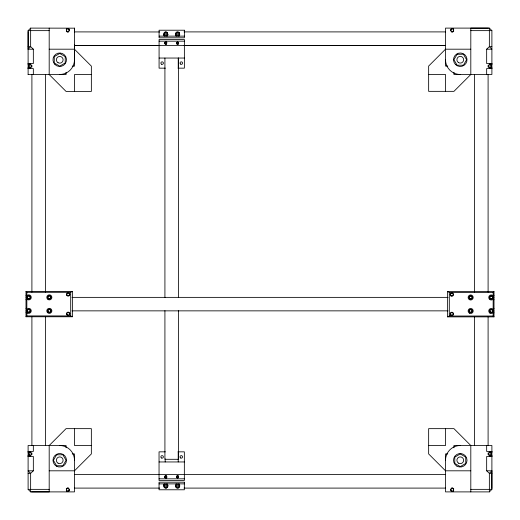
<?xml version="1.0" encoding="UTF-8"?>
<svg xmlns="http://www.w3.org/2000/svg" width="520" height="520" viewBox="0 0 520 520"><rect width="100%" height="100%" fill="white"/><g stroke="black" fill="none" stroke-linecap="round" stroke-linejoin="round"><path stroke-width="0.78" d="M28.119 31.545L28.119 49.257M72.228 453.947L74.484 453.947L74.484 491.894L30.635 491.894L30.641 473.343L28.106 470.808L33.339 470.808L33.339 456.476L28.106 456.476L28.106 455.442M447.772 66.053L445.517 66.053L445.517 28.106L489.365 28.106L489.359 46.657L491.894 49.192L486.662 49.192L486.662 63.525L491.894 63.525L491.894 64.558M491.894 488.521L491.894 470.808L486.662 470.808L486.662 456.476L491.894 456.476L491.894 455.442M69.368 30.654L69.212 31.031A1.683 1.683 0 0 0 69.199 29.373M450.632 489.346L450.788 488.969A1.683 1.683 0 0 0 450.801 490.626M167.934 34.782L167.369 32.468L165.256 31.902L163.716 33.449L163.716 35.451M167.934 34.574L166.387 36.12L166.387 31.902M164.814 43.017L166.095 42.276L166.836 43.017M164.814 42.205L164.814 43.557L165.555 44.298L166.562 44.025L166.836 42.205M179.738 34.782L179.172 32.468L177.067 31.902L175.519 33.449L175.519 35.451M178.197 31.902L178.197 36.12L179.738 34.574M176.618 43.017L177.899 42.276L178.639 43.557L177.899 44.298L176.891 44.025L176.618 42.205M166.803 477.796L166.803 476.444L166.062 475.703L165.055 475.976L164.781 477.796M166.803 476.983L166.062 477.724L164.781 476.983M163.683 485.426L165.23 483.88L165.23 488.098L166.361 488.098L167.901 486.551L167.901 485.219M178.614 477.796L178.614 476.444L177.873 475.703L176.858 475.976L176.586 477.796M178.614 476.983L177.327 477.724L176.586 476.983M175.494 485.426L177.034 483.88L177.034 488.098L178.165 488.098L179.706 486.551L179.706 485.219M28.106 64.558L30.121 63.525A2.529 2.529 0 0 0 28.334 64.266L28.106 63.525L33.339 63.525L33.339 49.192L30.641 46.657L28.106 46.657M66.547 29.023L66.281 29.373A1.683 1.683 0 0 1 66.898 28.756M28.106 452.446L30.121 451.418A2.529 2.529 0 0 0 28.334 452.16L28.106 451.418L33.339 451.418L33.339 445.517M491.894 67.555L489.879 68.582A2.529 2.529 0 0 0 491.666 67.841L491.894 68.582L486.662 68.582L486.662 74.484M453.453 490.978L453.719 490.626A1.683 1.683 0 0 1 453.102 491.244M28.119 74.549L28.106 30.641L30.641 28.106L74.496 28.171L74.496 31.935M26 316.758L26.845 315.919L70.694 315.919L72.377 316.758L72.377 291.46L26 291.46L26 316.758L72.377 316.758M447.623 291.57L449.306 292.416L493.155 292.416L494 291.57L494 316.869L447.623 316.869L447.623 291.57L494 291.57M491.894 470.808L489.359 473.343L489.359 491.894L445.517 491.894L445.517 453.947L447.746 453.947M489.365 491.894L491.894 489.359L491.894 445.517L453.947 445.517L453.947 447.772M33.339 470.808L30.641 473.343L28.106 473.343M486.662 49.192L489.359 46.657L491.894 46.657M494 312.78L493.155 313.495L493.155 316.024L494 316.869M26 295.483L26.845 294.834L26.845 292.305L26 291.46M491.147 456.137L491.666 455.735A2.529 2.529 0 0 1 489.879 456.476L491.894 456.476L490.536 456.391M494 299.689L493.155 300.307L493.155 308.106L494 308.542M26 308.438L26.845 307.996L26.845 300.196L26 299.579M26.845 292.305L70.694 292.305L72.377 291.46M447.623 316.869L449.306 316.024L493.155 316.024M28.854 68.243L28.334 67.841A2.529 2.529 0 0 0 30.121 68.582L28.854 68.243L28.106 68.582L28.106 67.555M491.147 63.863L491.894 63.525L489.879 63.525A2.529 2.529 0 0 1 491.666 64.266L490.536 63.609M28.854 456.137L28.106 456.476L30.121 456.476A2.529 2.529 0 0 1 28.334 455.735L29.465 456.391M491.147 451.757L491.666 452.16A2.529 2.529 0 0 0 489.879 451.418L491.147 451.757L491.894 451.418L491.894 452.446M29.465 68.497L28.106 68.582L33.339 68.582L33.339 74.484M490.536 451.503L491.894 451.418L486.662 451.418L486.662 445.517M28.106 30.641L49.192 30.641M470.808 30.641L491.894 30.641L491.894 74.484L453.947 74.484L453.947 72.254M67.061 31.902L68.686 31.902M74.367 31.902L159.744 31.967M184.041 31.902L445.621 31.902M451.308 31.902L452.933 31.902M159.081 36.12L184.373 36.12M159.081 41.178L184.373 41.178M74.367 45.396L445.621 45.396M74.496 45.461L159.744 45.461M184.1 45.461L445.523 45.461M33.339 49.192L28.106 49.192L30.641 46.657L30.641 28.106M49.192 49.192L74.484 49.192M470.808 49.192L445.517 49.192L428.649 66.053L428.649 91.351L453.947 91.351L470.808 74.484L470.808 28.106L488.521 28.106M159.081 58.045L184.373 58.045M72.261 66.118L74.496 66.118L74.496 44.739M165.406 68.159L159.081 68.159L159.081 39.494L184.373 39.494L184.373 68.159L178.048 68.159M28.106 74.484L66.059 74.549L66.059 72.293M91.358 74.549L74.496 74.549L74.496 91.416M428.649 74.484L445.517 74.484L445.517 91.351M72.007 297.369L448.071 297.369M72.007 310.856L448.071 310.856M91.351 445.517L74.484 445.517L74.484 428.649M428.649 445.517L445.517 445.517L445.517 428.649M165.373 451.841L159.048 451.841L159.048 480.506L184.347 480.506L184.347 451.841L178.022 451.841M159.048 461.955L184.347 461.955M49.192 470.808L74.484 470.808L91.351 453.947L91.351 428.649L66.053 428.649L49.192 445.517L49.192 491.894L31.48 491.894M470.808 470.808L445.517 470.808L428.649 453.947L428.649 428.649L453.947 428.649L470.808 445.517L470.808 491.894M491.894 473.343L489.359 473.343L486.662 470.808M74.373 474.604L445.627 474.604M159.048 478.822L184.347 478.822M159.048 483.88L184.347 483.88M67.061 488.098L68.686 488.098M74.373 488.098L159.731 488.098M184.041 488.098L445.627 488.098M451.315 488.098L452.94 488.098M66.053 447.746L66.053 445.517L28.106 445.517L28.106 489.359L49.192 489.359M470.808 489.359L491.894 489.359M490.536 68.497L491.894 68.582L491.147 68.243M29.465 63.609L28.106 63.525L28.854 63.863M29.465 451.503L28.106 451.418L28.854 451.757M179.706 485.426L178.165 483.88L178.165 488.098M175.494 485.219L175.494 486.551L177.034 488.098M163.683 484.549L163.683 486.551L165.23 488.098M494 295.594L493.155 294.944L493.155 292.416M26 312.669L26.845 313.385L26.845 315.919M489.365 28.106L491.894 30.641M74.496 49.257L91.358 66.118L91.358 91.416L66.059 91.416L49.199 74.549M28.106 489.359L30.635 491.894M453.453 29.023L453.719 29.373A1.683 1.683 0 0 0 453.102 28.756M66.547 490.978L66.281 490.626A1.683 1.683 0 0 0 66.898 491.244M175.519 34.574L177.067 36.12L177.067 31.902M163.716 34.574L165.256 36.12L165.256 31.902M167.901 485.426L166.361 483.88L166.361 488.098M450.632 30.654L450.788 31.031A1.683 1.683 0 0 1 450.801 29.373M69.368 489.346L69.212 488.969A1.683 1.683 0 0 1 69.199 490.626M488.098 65.436L488.098 67.061M488.098 74.373L488.098 292.091M488.098 316.427L488.098 445.627M488.098 452.94L488.098 454.565M474.604 74.373L474.604 292.091M474.604 316.427L474.604 445.627M449.306 292.416L449.306 316.024M179.172 32.468L179.172 35.386M179.172 35.555L179.172 36.12M179.14 483.88L179.14 484.445M179.14 484.614L179.14 487.532M178.412 58.045L178.412 297.655M178.412 310.655L178.412 459.297L164.918 459.297L164.918 310.655M178.373 42.517L178.373 44.025M178.341 475.976L178.341 477.484M178.243 58.045L178.243 68.159M178.211 451.841L178.211 461.955M177.899 41.893L177.899 44.298M177.873 475.703L177.873 478.107M177.359 41.893L177.359 44.298M177.327 475.703L177.327 478.107M176.891 42.517L176.891 44.025M176.858 475.976L176.858 477.484M176.085 32.468L176.085 36.12M176.053 483.88L176.053 487.532M167.369 32.468L167.369 36.12M167.336 483.88L167.336 487.532M166.562 41.763L166.562 44.025M166.536 475.976L166.536 478.238M166.095 41.893L166.095 44.298M166.062 475.703L166.062 478.107M165.555 41.893L165.555 44.298M165.523 475.703L165.523 478.107M165.178 458.841L165.178 461.955M165.081 42.517L165.081 44.025M165.055 475.976L165.055 477.484M164.918 58.045L164.918 297.655M164.281 32.468L164.281 36.12M164.249 483.88L164.249 487.532M74.484 28.106L74.484 59.729A14.755 14.755 0 0 1 59.729 74.484M70.694 292.305L70.694 315.919M49.192 28.106L49.192 74.484M45.396 74.373L45.396 292.091M45.396 316.427L45.396 445.627M31.902 65.436L31.902 67.061M31.902 74.373L31.902 292.091M31.902 316.427L31.902 445.627M31.902 452.94L31.902 454.565M460.272 74.484A14.755 14.755 0 0 1 445.517 59.729M452.699 31.844A1.683 1.683 0 0 1 451.822 31.844M59.729 445.517A14.755 14.755 0 0 1 74.484 460.272M67.301 488.156A1.683 1.683 0 0 1 68.178 488.156M445.517 460.272A14.755 14.755 0 0 1 460.272 445.517M451.822 488.156A1.683 1.683 0 0 1 452.699 488.156M68.178 31.844A1.683 1.683 0 0 1 67.301 31.844M56.563 454.792L53.398 460.272L56.563 465.751L62.894 465.751L66.059 460.272L62.894 454.792L56.563 454.792M457.106 54.249L453.941 59.729L457.106 65.208L463.437 65.208L466.603 59.729L463.437 54.249L457.106 54.249M66.547 488.592L66.281 488.943A1.683 1.683 0 0 1 66.547 488.592M453.719 31.057L453.453 31.408A1.683 1.683 0 0 0 453.719 31.057M451.418 28.756L451.068 29.023A1.683 1.683 0 0 1 451.418 28.756M68.933 490.978L68.582 491.244A1.683 1.683 0 0 0 68.933 490.978M59.735 53.462L54.255 56.628L54.255 62.959L59.735 66.125L65.221 62.959L65.221 56.628L59.735 53.462M460.272 453.941L454.792 457.106L454.792 463.437L460.272 466.603L465.751 463.437L465.751 457.106L460.272 453.941M184.373 30.219L159.081 30.219L159.081 37.804L184.373 37.804L184.373 30.219M184.347 482.196L159.048 482.196L159.048 489.781L184.347 489.781L184.347 482.196M68.933 29.023L68.582 28.756A1.683 1.683 0 0 1 68.933 29.023M451.418 491.244L451.068 490.978A1.683 1.683 0 0 0 451.418 491.244M453.719 488.943L453.453 488.592A1.683 1.683 0 0 1 453.719 488.943M66.547 31.408L66.281 31.057A1.683 1.683 0 0 0 66.547 31.408M458.582 463.19A3.374 3.374 0 0 0 463.645 460.272A3.374 3.374 0 0 0 458.582 457.347A3.374 3.374 0 0 0 458.582 463.19M458.582 62.654A3.374 3.374 0 0 0 463.645 59.729A3.374 3.374 0 0 0 458.582 56.81A3.374 3.374 0 0 0 458.582 62.654M58.045 463.19A3.374 3.374 0 0 0 63.102 460.272A3.374 3.374 0 0 0 58.045 457.347A3.374 3.374 0 0 0 58.045 463.19M58.052 62.718A3.374 3.374 0 0 0 63.109 59.794A3.374 3.374 0 0 0 58.052 56.875A3.374 3.374 0 0 0 58.052 62.718M161.48 457.99A1.268 1.268 0 0 0 163.377 456.898A1.268 1.268 0 0 0 161.48 455.8A1.268 1.268 0 0 0 161.48 457.99M180.648 457.99A1.268 1.268 0 0 0 182.546 456.898A1.268 1.268 0 0 0 180.648 455.8A1.268 1.268 0 0 0 180.648 457.99M161.512 64.201A1.268 1.268 0 0 0 163.41 63.102A1.268 1.268 0 0 0 161.512 62.01A1.268 1.268 0 0 0 161.512 64.201M180.414 63.999A1.268 1.268 0 0 0 182.533 63.427A1.268 1.268 0 0 0 180.98 61.88A1.268 1.268 0 0 0 180.414 63.999M450.996 295.984A1.683 1.683 0 0 0 453.525 294.522A1.683 1.683 0 0 0 450.996 293.059A1.683 1.683 0 0 0 450.996 295.984M490.003 299.663A2.529 2.529 0 0 0 493.799 297.472A2.529 2.529 0 0 0 490.003 295.282A2.529 2.529 0 0 0 490.003 299.663M490.003 313.157A2.529 2.529 0 0 0 493.799 310.967A2.529 2.529 0 0 0 490.003 308.776A2.529 2.529 0 0 0 490.003 313.157M490.425 312.423A1.683 1.683 0 0 0 492.954 310.967A1.683 1.683 0 0 0 490.425 309.504A1.683 1.683 0 0 0 490.425 312.423M490.425 298.935A1.683 1.683 0 0 0 492.954 297.472A1.683 1.683 0 0 0 490.425 296.01A1.683 1.683 0 0 0 490.425 298.935M469.397 313.157A2.529 2.529 0 0 0 473.194 310.967A2.529 2.529 0 0 0 469.397 308.776A2.529 2.529 0 0 0 469.397 313.157M469.397 299.663A2.529 2.529 0 0 0 473.194 297.472A2.529 2.529 0 0 0 469.397 295.282A2.529 2.529 0 0 0 469.397 299.663M450.996 315.38A1.683 1.683 0 0 0 453.525 313.918A1.683 1.683 0 0 0 450.996 312.455A1.683 1.683 0 0 0 450.996 315.38M469.82 298.935A1.683 1.683 0 0 0 472.349 297.472A1.683 1.683 0 0 0 469.82 296.01A1.683 1.683 0 0 0 469.82 298.935M469.82 312.423A1.683 1.683 0 0 0 472.349 310.967A1.683 1.683 0 0 0 469.82 309.504A1.683 1.683 0 0 0 469.82 312.423M470.035 298.571A1.268 1.268 0 0 0 471.926 297.472A1.268 1.268 0 0 0 470.035 296.381A1.268 1.268 0 0 0 470.035 298.571M470.035 312.058A1.268 1.268 0 0 0 471.926 310.967A1.268 1.268 0 0 0 470.035 309.868A1.268 1.268 0 0 0 470.035 312.058M490.64 298.571A1.268 1.268 0 0 0 492.531 297.472A1.268 1.268 0 0 0 490.64 296.381A1.268 1.268 0 0 0 490.64 298.571M490.64 312.058A1.268 1.268 0 0 0 492.531 310.967A1.268 1.268 0 0 0 490.64 309.868A1.268 1.268 0 0 0 490.64 312.058M451.204 315.01A1.268 1.268 0 0 0 453.102 313.918A1.268 1.268 0 0 0 451.204 312.819A1.268 1.268 0 0 0 451.204 315.01M451.204 295.62A1.268 1.268 0 0 0 453.102 294.522A1.268 1.268 0 0 0 451.204 293.43A1.268 1.268 0 0 0 451.204 295.62M66.969 295.607A1.683 1.683 0 0 0 69.791 294.853A1.683 1.683 0 0 0 67.724 292.786A1.683 1.683 0 0 0 66.969 295.607M26.943 299.156A2.529 2.529 0 0 0 31.174 298.019A2.529 2.529 0 0 0 28.073 294.925A2.529 2.529 0 0 0 26.943 299.156M27.469 313.047A2.529 2.529 0 0 0 31.259 310.856A2.529 2.529 0 0 0 27.469 308.666A2.529 2.529 0 0 0 27.469 313.047M27.885 312.319A1.683 1.683 0 0 0 30.42 310.856A1.683 1.683 0 0 0 27.885 309.4A1.683 1.683 0 0 0 27.885 312.319M27.885 298.825A1.683 1.683 0 0 0 30.42 297.369A1.683 1.683 0 0 0 27.885 295.906A1.683 1.683 0 0 0 27.885 298.825M47.548 312.644A2.529 2.529 0 0 0 51.779 311.512A2.529 2.529 0 0 0 48.678 308.412A2.529 2.529 0 0 0 47.548 312.644M48.074 299.559A2.529 2.529 0 0 0 51.864 297.369A2.529 2.529 0 0 0 48.074 295.178A2.529 2.529 0 0 0 48.074 299.559M67.32 315.269A1.683 1.683 0 0 0 69.849 313.807A1.683 1.683 0 0 0 67.32 312.351A1.683 1.683 0 0 0 67.32 315.269M48.49 298.825A1.683 1.683 0 0 0 51.025 297.369A1.683 1.683 0 0 0 48.49 295.906A1.683 1.683 0 0 0 48.49 298.825M48.49 312.319A1.683 1.683 0 0 0 51.025 310.856A1.683 1.683 0 0 0 48.49 309.4A1.683 1.683 0 0 0 48.49 312.319M48.705 298.461A1.268 1.268 0 0 0 50.602 297.369A1.268 1.268 0 0 0 48.705 296.27A1.268 1.268 0 0 0 48.705 298.461M48.705 311.954A1.268 1.268 0 0 0 50.602 310.856A1.268 1.268 0 0 0 48.705 309.764A1.268 1.268 0 0 0 48.705 311.954M27.84 298.259A1.268 1.268 0 0 0 29.952 297.694A1.268 1.268 0 0 0 28.405 296.147A1.268 1.268 0 0 0 27.84 298.259M28.099 311.954A1.268 1.268 0 0 0 29.997 310.856A1.268 1.268 0 0 0 28.099 309.764A1.268 1.268 0 0 0 28.099 311.954M67.529 314.906A1.268 1.268 0 0 0 69.427 313.807A1.268 1.268 0 0 0 67.529 312.715A1.268 1.268 0 0 0 67.529 314.906M67.529 295.51A1.268 1.268 0 0 0 69.427 294.411A1.268 1.268 0 0 0 67.529 293.319A1.268 1.268 0 0 0 67.529 295.51M489.119 67.366A1.521 1.521 0 0 0 491.4 66.053A1.521 1.521 0 0 0 489.119 64.74A1.521 1.521 0 0 0 489.119 67.366M455.5 64.5A6.747 6.747 0 0 0 466.785 61.477A6.747 6.747 0 0 0 458.523 53.216A6.747 6.747 0 0 0 455.5 64.5M451.633 31.311A1.268 1.268 0 0 0 453.531 30.212A1.268 1.268 0 0 0 451.633 29.12A1.268 1.268 0 0 0 451.633 31.311M489.249 67.151A1.268 1.268 0 0 0 491.147 66.053A1.268 1.268 0 0 0 489.249 64.961A1.268 1.268 0 0 0 489.249 67.151M29.361 455.26A1.521 1.521 0 0 0 31.636 453.947A1.521 1.521 0 0 0 29.361 452.634A1.521 1.521 0 0 0 29.361 455.26M56.355 466.115A6.747 6.747 0 0 0 66.475 460.272A6.747 6.747 0 0 0 56.355 454.428A6.747 6.747 0 0 0 56.355 466.115M67.106 490.88A1.268 1.268 0 0 0 69.004 489.788A1.268 1.268 0 0 0 67.106 488.69A1.268 1.268 0 0 0 67.106 490.88M29.491 455.039A1.268 1.268 0 0 0 31.382 453.947A1.268 1.268 0 0 0 29.491 452.849A1.268 1.268 0 0 0 29.491 455.039M489.119 455.26A1.521 1.521 0 0 0 491.4 453.947A1.521 1.521 0 0 0 489.119 452.634A1.521 1.521 0 0 0 489.119 455.26M456.898 466.115A6.747 6.747 0 0 0 467.019 460.272A6.747 6.747 0 0 0 456.898 454.428A6.747 6.747 0 0 0 456.898 466.115M451.633 490.88A1.268 1.268 0 0 0 453.531 489.788A1.268 1.268 0 0 0 451.633 488.69A1.268 1.268 0 0 0 451.633 490.88M489.249 455.039A1.268 1.268 0 0 0 491.147 453.947A1.268 1.268 0 0 0 489.249 452.849A1.268 1.268 0 0 0 489.249 455.039M29.361 67.366A1.521 1.521 0 0 0 31.636 66.053A1.521 1.521 0 0 0 29.361 64.74A1.521 1.521 0 0 0 29.361 67.366M54.958 64.5A6.747 6.747 0 0 0 66.248 61.477A6.747 6.747 0 0 0 57.986 53.216A6.747 6.747 0 0 0 54.958 64.5M67.106 31.311A1.268 1.268 0 0 0 69.004 30.212A1.268 1.268 0 0 0 67.106 29.12A1.268 1.268 0 0 0 67.106 31.311M29.491 67.151A1.268 1.268 0 0 0 31.382 66.053A1.268 1.268 0 0 0 29.491 64.961A1.268 1.268 0 0 0 29.491 67.151"/></g></svg>
